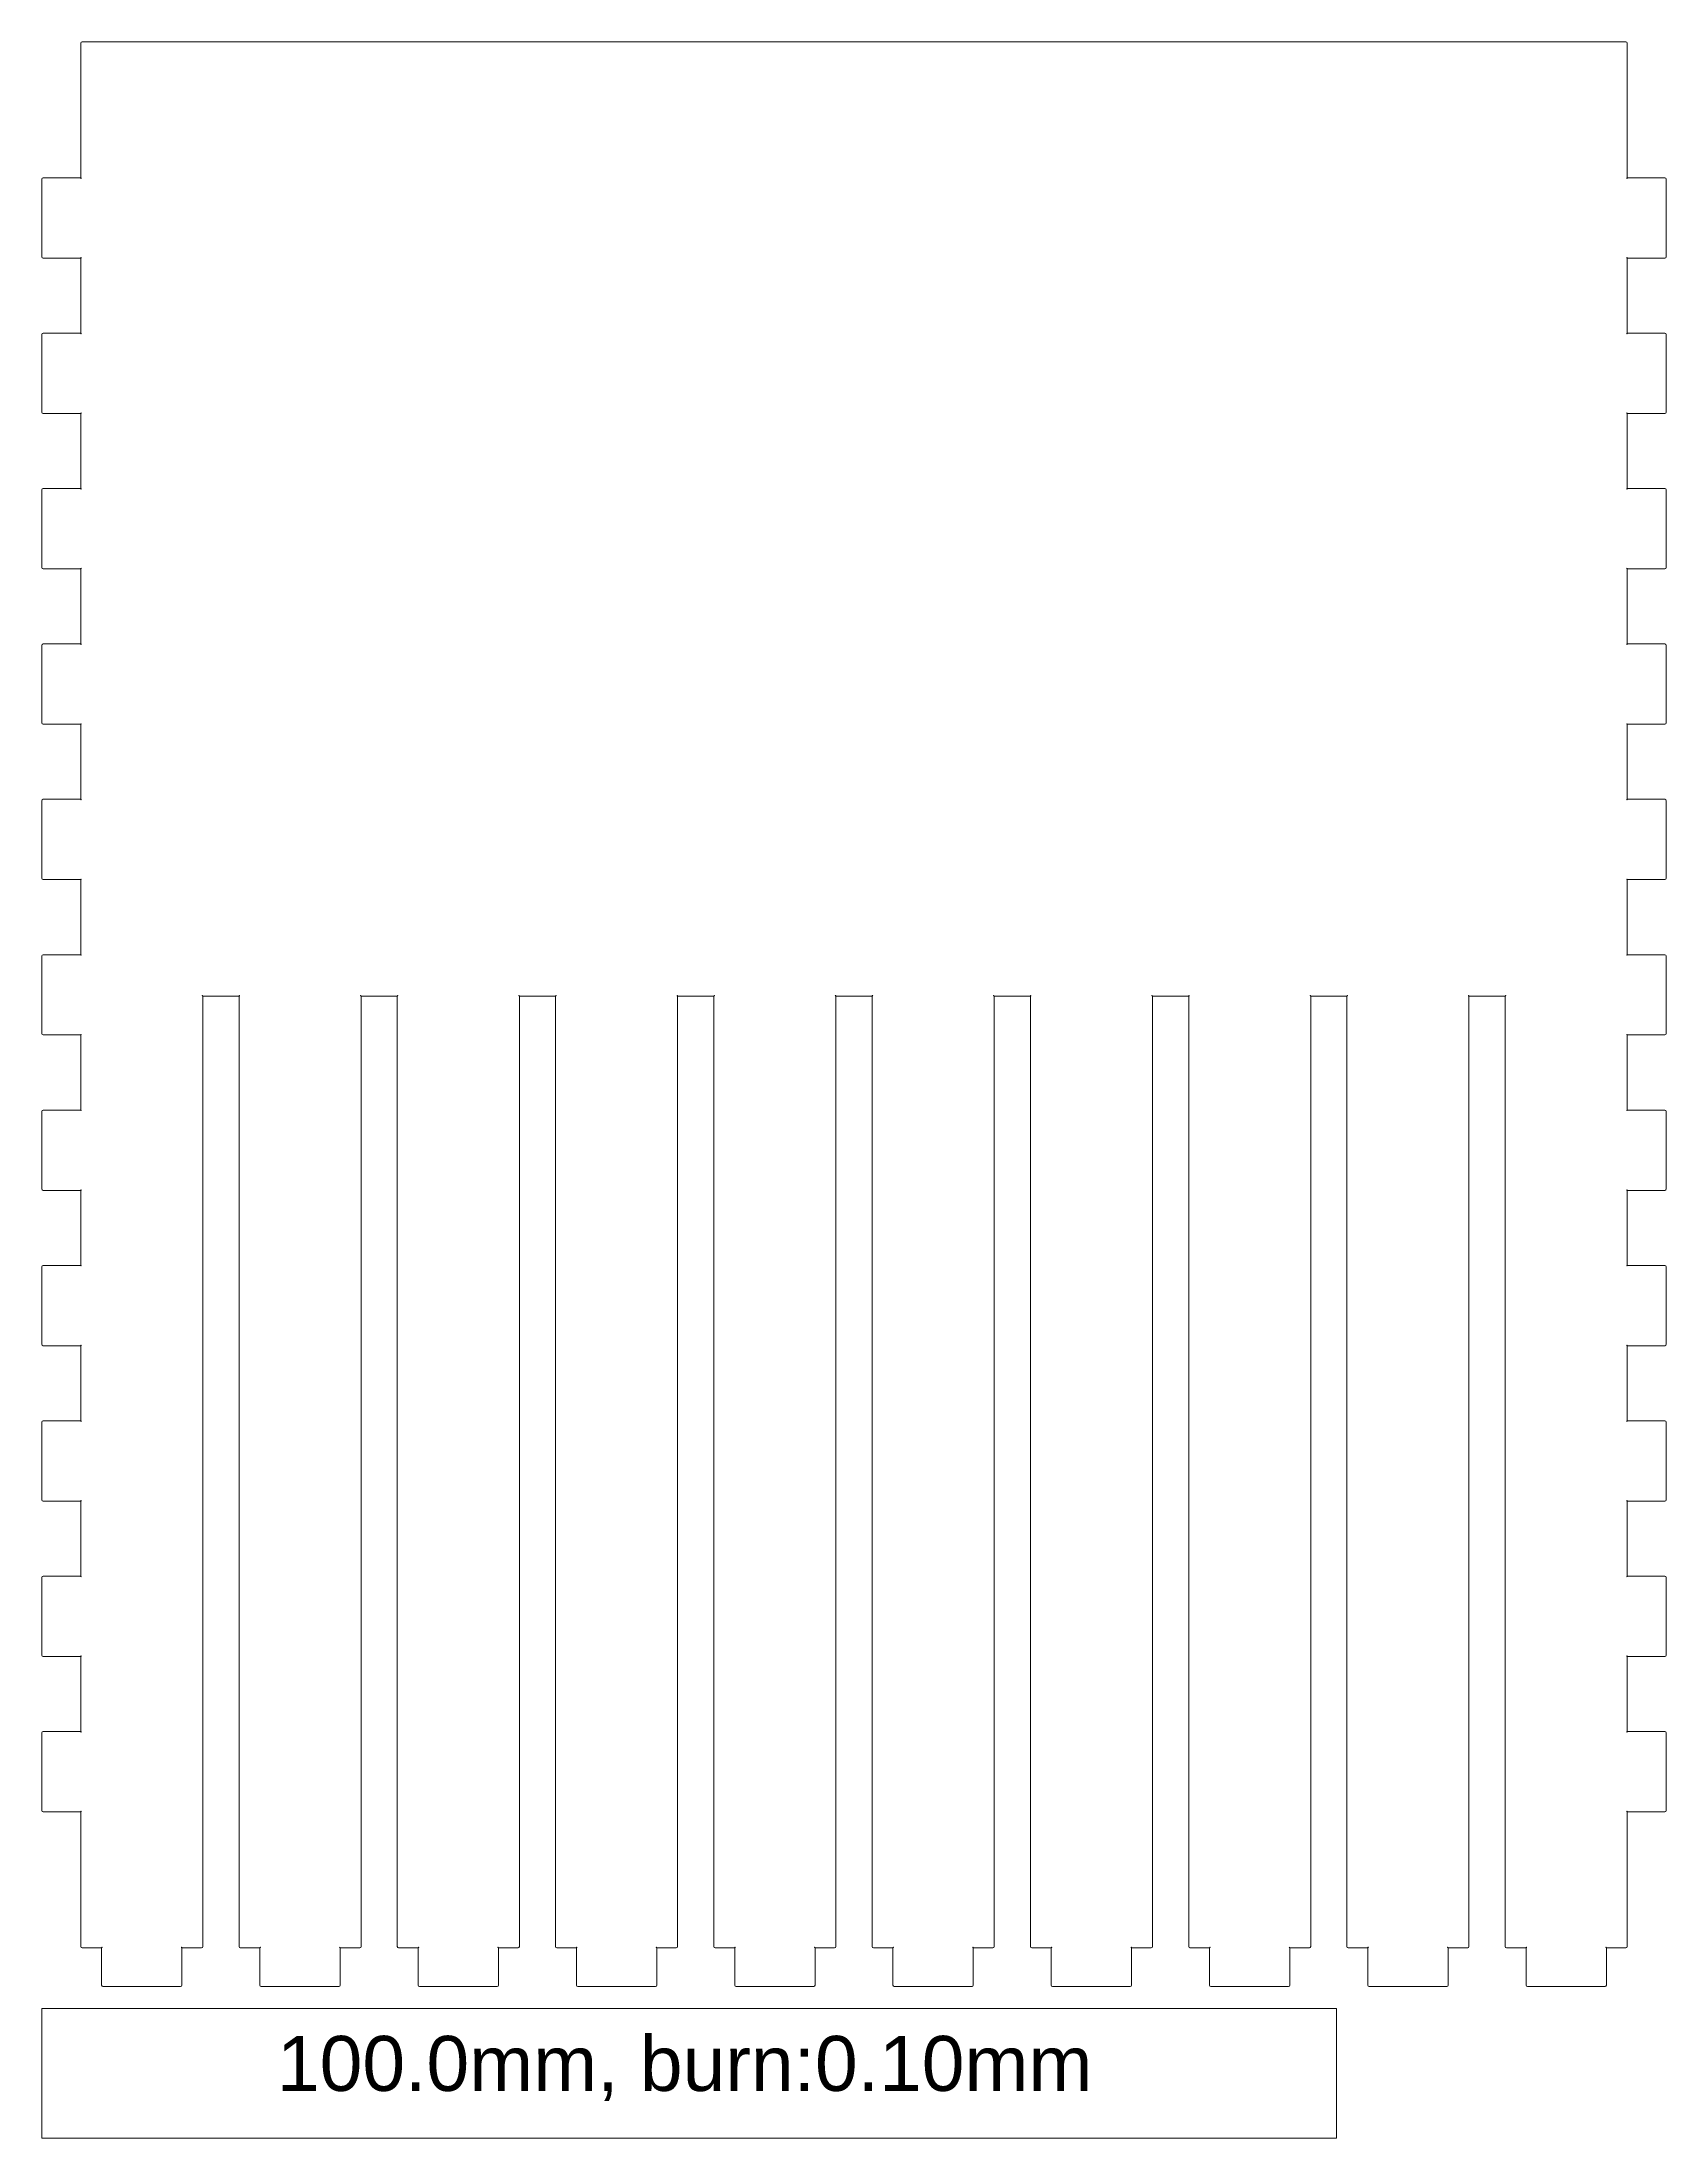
# Model space of a CAD drawing. Extents: x 28 to 2673, y 28 to 917.
# Drawn here: x 28.6 to 384.2, y 28.3 to 487.3 of the extents above; entities that cross this region are included whole.
import ezdxf

# ---------------------------------------------------------------- set-up
doc = ezdxf.new("R2010")
doc.units = 0
doc.header["$MEASUREMENT"] = 0
doc.layers.add('圖層 1', color=7, linetype='Continuous', lineweight=0)

# ---------------------------------------------------------------- blocks, each defined once
blk = doc.blocks.new('Block_0')
at = {"layer": '圖層 1', "color": 18, "lineweight": 20, "true_color": 0x000000}
blk.add_open_spline([(28.63, 28.35), (28.63, 28.35), (312.09, 28.35), (312.09, 28.35), (312.09, 28.35), (312.09, 56.69), (312.09, 56.69), (312.09, 56.69), (28.63, 56.69), (28.63, 56.69), (28.63, 56.69), (28.63, 28.35), (28.63, 28.35)], degree=3, knots=[0, 0, 0, 0, 1, 1, 1, 2, 2, 2, 3, 3, 3, 4, 4, 4, 4], dxfattribs=at)
at = {"layer": '圖層 1', "insert": (80.09, 36.43), "char_height": 0.2, "attachment_point": 7}
blk.add_mtext('\\C1;\\c255;\\FArial|b0|i0|c1;\\H12.041574;\\W1.000000;100.0mm, burn:0.10mm', dxfattribs=at)

msp = doc.modelspace()

# ---------------------------------------------------------------- linework, layer by layer
at = {"layer": '圖層 1', "color": 18, "lineweight": 20, "true_color": 0x000000}
msp.add_open_spline([(37.42, 70.02), (37.42, 70.02), (41.7, 70.02), (41.7, 70.02), (41.99, 70.02), (41.71, 70.3), (41.7, 70.02), (41.7, 70.02), (41.7, 61.8), (41.7, 61.8), (41.71, 61.64), (41.83, 61.51), (41.99, 61.51), (41.99, 61.51), (59, 61.51), (59, 61.51), (59.15, 61.51), (59.28, 61.64), (59.28, 61.8), (59.28, 61.8), (59.28, 70.02), (59.28, 70.02), (59.28, 70.3), (59, 70.02), (59.28, 70.02), (59.28, 70.02), (63.57, 70.02), (63.57, 70.02), (63.72, 70.02), (63.85, 70.14), (63.85, 70.3), (63.85, 70.3), (63.85, 278.36), (63.85, 278.36), (63.85, 278.65), (63.57, 278.36), (63.85, 278.36), (63.85, 278.36), (71.79, 278.36), (71.79, 278.36), (72.07, 278.36), (71.79, 278.65), (71.79, 278.36), (71.79, 278.36), (71.79, 70.3), (71.79, 70.3), (71.79, 70.14), (71.92, 70.02), (72.07, 70.02), (72.07, 70.02), (76.36, 70.02), (76.36, 70.02), (76.64, 70.02), (76.36, 70.3), (76.36, 70.02), (76.36, 70.02), (76.36, 61.8), (76.36, 61.8), (76.36, 61.64), (76.48, 61.51), (76.64, 61.51), (76.64, 61.51), (93.65, 61.51), (93.65, 61.51), (93.81, 61.51), (93.93, 61.64), (93.93, 61.8), (93.93, 61.8), (93.93, 70.02), (93.93, 70.02), (93.93, 70.3), (93.65, 70.02), (93.93, 70.02), (93.93, 70.02), (98.22, 70.02), (98.22, 70.02), (98.38, 70.02), (98.5, 70.14), (98.5, 70.3), (98.5, 70.3), (98.5, 278.36), (98.5, 278.36), (98.5, 278.65), (98.22, 278.36), (98.5, 278.36), (98.5, 278.36), (106.44, 278.36), (106.44, 278.36), (106.72, 278.36), (106.44, 278.65), (106.44, 278.36), (106.44, 278.36), (106.44, 70.3), (106.44, 70.3), (106.44, 70.14), (106.57, 70.02), (106.72, 70.02), (106.72, 70.02), (111.01, 70.02), (111.01, 70.02), (111.3, 70.02), (111.01, 70.3), (111.01, 70.02), (111.01, 70.02), (111.01, 61.8), (111.01, 61.8), (111.01, 61.64), (111.14, 61.51), (111.3, 61.51), (111.3, 61.51), (128.3, 61.51), (128.3, 61.51), (128.46, 61.51), (128.59, 61.64), (128.59, 61.8), (128.59, 61.8), (128.59, 70.02), (128.59, 70.02), (128.59, 70.3), (128.3, 70.02), (128.59, 70.02), (128.59, 70.02), (132.87, 70.02), (132.87, 70.02), (133.03, 70.02), (133.16, 70.14), (133.16, 70.3), (133.16, 70.3), (133.16, 278.36), (133.16, 278.36), (133.16, 278.65), (132.87, 278.36), (133.16, 278.36), (133.16, 278.36), (141.09, 278.36), (141.09, 278.36), (141.38, 278.36), (141.09, 278.65), (141.09, 278.36), (141.09, 278.36), (141.09, 70.3), (141.09, 70.3), (141.09, 70.14), (141.22, 70.02), (141.38, 70.02), (141.38, 70.02), (145.66, 70.02), (145.66, 70.02), (145.95, 70.02), (145.67, 70.3), (145.66, 70.02), (145.66, 70.02), (145.66, 61.8), (145.66, 61.8), (145.67, 61.64), (145.79, 61.51), (145.95, 61.51), (145.95, 61.51), (162.96, 61.51), (162.96, 61.51), (163.11, 61.51), (163.24, 61.64), (163.24, 61.8), (163.24, 61.8), (163.24, 70.02), (163.24, 70.02), (163.24, 70.3), (162.96, 70.02), (163.24, 70.02), (163.24, 70.02), (167.53, 70.02), (167.53, 70.02), (167.68, 70.02), (167.81, 70.14), (167.81, 70.3), (167.81, 70.3), (167.81, 278.36), (167.81, 278.36), (167.81, 278.65), (167.53, 278.36), (167.81, 278.36), (167.81, 278.36), (175.75, 278.36), (175.75, 278.36), (176.03, 278.36), (175.75, 278.65), (175.75, 278.36), (175.75, 278.36), (175.75, 70.3), (175.75, 70.3), (175.75, 70.14), (175.88, 70.02), (176.03, 70.02), (176.03, 70.02), (180.32, 70.02), (180.32, 70.02), (180.6, 70.02), (180.32, 70.3), (180.32, 70.02), (180.32, 70.02), (180.32, 61.8), (180.32, 61.8), (180.32, 61.64), (180.45, 61.51), (180.6, 61.51), (180.6, 61.51), (197.61, 61.51), (197.61, 61.51), (197.77, 61.51), (197.9, 61.64), (197.9, 61.8), (197.9, 61.8), (197.9, 70.02), (197.9, 70.02), (197.9, 70.3), (197.61, 70.02), (197.9, 70.02), (197.9, 70.02), (202.18, 70.02), (202.18, 70.02), (202.34, 70.02), (202.46, 70.14), (202.46, 70.3), (202.46, 70.3), (202.46, 278.36), (202.46, 278.36), (202.46, 278.65), (202.18, 278.36), (202.46, 278.36), (202.46, 278.36), (210.4, 278.36), (210.4, 278.36), (210.69, 278.36), (210.4, 278.65), (210.4, 278.36), (210.4, 278.36), (210.4, 70.3), (210.4, 70.3), (210.4, 70.14), (210.53, 70.02), (210.69, 70.02), (210.69, 70.02), (214.97, 70.02), (214.97, 70.02), (215.26, 70.02), (214.97, 70.3), (214.97, 70.02), (214.97, 70.02), (214.97, 61.8), (214.97, 61.8), (214.97, 61.64), (215.1, 61.51), (215.26, 61.51), (215.26, 61.51), (232.27, 61.51), (232.27, 61.51), (232.42, 61.51), (232.55, 61.64), (232.55, 61.8), (232.55, 61.8), (232.55, 70.02), (232.55, 70.02), (232.55, 70.3), (232.27, 70.02), (232.55, 70.02), (232.55, 70.02), (236.83, 70.02), (236.83, 70.02), (236.99, 70.02), (237.12, 70.14), (237.12, 70.3), (237.12, 70.3), (237.12, 278.36), (237.12, 278.36), (237.12, 278.65), (236.83, 278.36), (237.12, 278.36), (237.12, 278.36), (245.06, 278.36), (245.06, 278.36), (245.34, 278.36), (245.06, 278.65), (245.06, 278.36), (245.06, 278.36), (245.06, 70.3), (245.06, 70.3), (245.06, 70.14), (245.18, 70.02), (245.34, 70.02), (245.34, 70.02), (249.63, 70.02), (249.63, 70.02), (249.91, 70.02), (249.63, 70.3), (249.63, 70.02), (249.63, 70.02), (249.63, 61.8), (249.63, 61.8), (249.63, 61.64), (249.75, 61.51), (249.91, 61.51), (249.91, 61.51), (266.92, 61.51), (266.92, 61.51), (267.07, 61.51), (267.2, 61.64), (267.2, 61.8), (267.2, 61.8), (267.2, 70.02), (267.2, 70.02), (267.2, 70.3), (266.92, 70.02), (267.2, 70.02), (267.2, 70.02), (271.49, 70.02), (271.49, 70.02), (271.64, 70.02), (271.77, 70.14), (271.77, 70.3), (271.77, 70.3), (271.77, 278.36), (271.77, 278.36), (271.77, 278.65), (271.49, 278.36), (271.77, 278.36), (271.77, 278.36), (279.71, 278.36), (279.71, 278.36), (279.99, 278.36), (279.71, 278.65), (279.71, 278.36), (279.71, 278.36), (279.71, 70.3), (279.71, 70.3), (279.71, 70.14), (279.84, 70.02), (279.99, 70.02), (279.99, 70.02), (284.28, 70.02), (284.28, 70.02), (284.56, 70.02), (284.28, 70.3), (284.28, 70.02), (284.28, 70.02), (284.28, 61.8), (284.28, 61.8), (284.28, 61.64), (284.41, 61.51), (284.56, 61.51), (284.56, 61.51), (301.57, 61.51), (301.57, 61.51), (301.73, 61.51), (301.86, 61.64), (301.86, 61.8), (301.86, 61.8), (301.86, 70.02), (301.86, 70.02), (301.86, 70.3), (301.57, 70.02), (301.86, 70.02), (301.86, 70.02), (306.14, 70.02), (306.14, 70.02), (306.3, 70.02), (306.43, 70.14), (306.43, 70.3), (306.43, 70.3), (306.43, 278.36), (306.43, 278.36), (306.43, 278.65), (306.14, 278.36), (306.43, 278.36), (306.43, 278.36), (314.36, 278.36), (314.36, 278.36), (314.65, 278.36), (314.36, 278.65), (314.36, 278.36), (314.36, 278.36), (314.36, 70.3), (314.36, 70.3), (314.36, 70.14), (314.49, 70.02), (314.65, 70.02), (314.65, 70.02), (318.93, 70.02), (318.93, 70.02), (319.22, 70.02), (318.93, 70.3), (318.93, 70.02), (318.93, 70.02), (318.93, 61.8), (318.93, 61.8), (318.93, 61.64), (319.06, 61.51), (319.22, 61.51), (319.22, 61.51), (336.23, 61.51), (336.23, 61.51), (336.38, 61.51), (336.51, 61.64), (336.51, 61.8), (336.51, 61.8), (336.51, 70.02), (336.51, 70.02), (336.51, 70.3), (336.23, 70.02), (336.51, 70.02), (336.51, 70.02), (340.8, 70.02), (340.8, 70.02), (340.95, 70.02), (341.08, 70.14), (341.08, 70.3), (341.08, 70.3), (341.08, 278.36), (341.08, 278.36), (341.08, 278.65), (340.8, 278.36), (341.08, 278.36), (341.08, 278.36), (349.02, 278.36), (349.02, 278.36), (349.3, 278.36), (349.02, 278.65), (349.02, 278.36), (349.02, 278.36), (349.02, 70.3), (349.02, 70.3), (349.02, 70.14), (349.14, 70.02), (349.3, 70.02), (349.3, 70.02), (353.59, 70.02), (353.59, 70.02), (353.87, 70.02), (353.59, 70.3), (353.59, 70.02), (353.59, 70.02), (353.59, 61.8), (353.59, 61.8), (353.59, 61.64), (353.71, 61.51), (353.87, 61.51), (353.87, 61.51), (370.88, 61.51), (370.88, 61.51), (371.04, 61.51), (371.16, 61.64), (371.16, 61.8), (371.16, 61.8), (371.16, 70.02), (371.16, 70.02), (371.16, 70.3), (370.88, 70.02), (371.16, 70.02), (371.16, 70.02), (375.45, 70.02), (375.45, 70.02), (375.6, 70.02), (375.73, 70.14), (375.73, 70.3), (375.73, 70.3), (375.73, 99.78), (375.73, 99.78), (375.73, 100.06), (375.45, 99.78), (375.73, 99.78), (375.73, 99.78), (383.95, 99.78), (383.95, 99.78), (384.11, 99.78), (384.24, 99.91), (384.24, 100.06), (384.24, 100.06), (384.24, 117.07), (384.24, 117.07), (384.24, 117.23), (384.11, 117.35), (383.95, 117.35), (383.95, 117.35), (375.73, 117.35), (375.73, 117.35), (375.45, 117.35), (375.73, 117.07), (375.73, 117.35), (375.73, 117.35), (375.73, 133.8), (375.73, 133.8), (375.73, 134.08), (375.45, 133.8), (375.73, 133.8), (375.73, 133.8), (383.95, 133.8), (383.95, 133.8), (384.11, 133.8), (384.24, 133.92), (384.24, 134.08), (384.24, 134.08), (384.24, 151.09), (384.24, 151.09), (384.24, 151.24), (384.11, 151.37), (383.95, 151.37), (383.95, 151.37), (375.73, 151.37), (375.73, 151.37), (375.45, 151.37), (375.73, 151.09), (375.73, 151.37), (375.73, 151.37), (375.73, 167.81), (375.73, 167.81), (375.73, 168.09), (375.45, 167.81), (375.73, 167.81), (375.73, 167.81), (383.95, 167.81), (383.95, 167.81), (384.11, 167.81), (384.24, 167.94), (384.24, 168.09), (384.24, 168.09), (384.24, 185.1), (384.24, 185.1), (384.24, 185.26), (384.11, 185.39), (383.95, 185.39), (383.95, 185.39), (375.73, 185.39), (375.73, 185.39), (375.45, 185.39), (375.73, 185.1), (375.73, 185.39), (375.73, 185.39), (375.73, 201.83), (375.73, 201.83), (375.73, 202.11), (375.45, 201.83), (375.73, 201.83), (375.73, 201.83), (383.95, 201.83), (383.95, 201.83), (384.11, 201.83), (384.24, 201.95), (384.24, 202.11), (384.24, 202.11), (384.24, 219.12), (384.24, 219.12), (384.24, 219.27), (384.11, 219.4), (383.95, 219.4), (383.95, 219.4), (375.73, 219.4), (375.73, 219.4), (375.45, 219.4), (375.73, 219.12), (375.73, 219.4), (375.73, 219.4), (375.73, 235.84), (375.73, 235.84), (375.73, 236.13), (375.45, 235.84), (375.73, 235.84), (375.73, 235.84), (383.95, 235.84), (383.95, 235.84), (384.11, 235.84), (384.24, 235.97), (384.24, 236.13), (384.24, 236.13), (384.24, 253.13), (384.24, 253.13), (384.24, 253.29), (384.11, 253.42), (383.95, 253.42), (383.95, 253.42), (375.73, 253.42), (375.73, 253.42), (375.45, 253.42), (375.73, 253.13), (375.73, 253.42), (375.73, 253.42), (375.73, 269.86), (375.73, 269.86), (375.73, 270.14), (375.45, 269.86), (375.73, 269.86), (375.73, 269.86), (383.95, 269.86), (383.95, 269.86), (384.11, 269.86), (384.24, 269.99), (384.24, 270.14), (384.24, 270.14), (384.24, 287.15), (384.24, 287.15), (384.24, 287.31), (384.11, 287.43), (383.95, 287.43), (383.95, 287.43), (375.73, 287.43), (375.73, 287.43), (375.45, 287.43), (375.73, 287.15), (375.73, 287.43), (375.73, 287.43), (375.73, 303.87), (375.73, 303.87), (375.73, 304.16), (375.45, 303.87), (375.73, 303.87), (375.73, 303.87), (383.95, 303.87), (383.95, 303.87), (384.11, 303.87), (384.24, 304), (384.24, 304.16), (384.24, 304.16), (384.24, 321.17), (384.24, 321.17), (384.24, 321.32), (384.11, 321.45), (383.95, 321.45), (383.95, 321.45), (375.73, 321.45), (375.73, 321.45), (375.45, 321.45), (375.73, 321.17), (375.73, 321.45), (375.73, 321.45), (375.73, 337.89), (375.73, 337.89), (375.73, 338.17), (375.45, 337.89), (375.73, 337.89), (375.73, 337.89), (383.95, 337.89), (383.95, 337.89), (384.11, 337.89), (384.24, 338.02), (384.24, 338.17), (384.24, 338.17), (384.24, 355.18), (384.24, 355.18), (384.24, 355.34), (384.11, 355.46), (383.95, 355.46), (383.95, 355.46), (375.73, 355.46), (375.73, 355.46), (375.45, 355.46), (375.73, 355.18), (375.73, 355.46), (375.73, 355.46), (375.73, 371.91), (375.73, 371.91), (375.73, 372.19), (375.45, 371.91), (375.73, 371.91), (375.73, 371.91), (383.95, 371.91), (383.95, 371.91), (384.11, 371.91), (384.24, 372.03), (384.24, 372.19), (384.24, 372.19), (384.24, 389.2), (384.24, 389.2), (384.24, 389.35), (384.11, 389.48), (383.95, 389.48), (383.95, 389.48), (375.73, 389.48), (375.73, 389.48), (375.45, 389.48), (375.73, 389.2), (375.73, 389.48), (375.73, 389.48), (375.73, 405.92), (375.73, 405.92), (375.73, 406.2), (375.45, 405.92), (375.73, 405.92), (375.73, 405.92), (383.95, 405.92), (383.95, 405.92), (384.11, 405.92), (384.24, 406.05), (384.24, 406.2), (384.24, 406.2), (384.24, 423.21), (384.24, 423.21), (384.24, 423.37), (384.11, 423.5), (383.95, 423.5), (383.95, 423.5), (375.73, 423.5), (375.73, 423.5), (375.45, 423.5), (375.73, 423.21), (375.73, 423.5), (375.73, 423.5), (375.73, 439.94), (375.73, 439.94), (375.73, 440.22), (375.45, 439.94), (375.73, 439.94), (375.73, 439.94), (383.95, 439.94), (383.95, 439.94), (384.11, 439.94), (384.24, 440.06), (384.24, 440.22), (384.24, 440.22), (384.24, 457.23), (384.24, 457.23), (384.24, 457.38), (384.11, 457.51), (383.95, 457.51), (383.95, 457.51), (375.73, 457.51), (375.73, 457.51), (375.45, 457.51), (375.73, 457.23), (375.73, 457.51), (375.73, 457.51), (375.73, 486.99), (375.73, 486.99), (375.73, 487.15), (375.6, 487.28), (375.45, 487.28), (375.45, 487.28), (37.42, 487.28), (37.42, 487.28), (37.26, 487.28), (37.13, 487.15), (37.13, 486.99), (37.13, 486.99), (37.13, 457.51), (37.13, 457.51), (37.13, 457.23), (37.42, 457.51), (37.13, 457.51), (37.13, 457.51), (28.91, 457.51), (28.91, 457.51), (28.76, 457.51), (28.63, 457.38), (28.63, 457.23), (28.63, 457.23), (28.63, 440.22), (28.63, 440.22), (28.63, 440.06), (28.76, 439.94), (28.91, 439.94), (28.91, 439.94), (37.13, 439.94), (37.13, 439.94), (37.42, 439.94), (37.13, 440.22), (37.13, 439.94), (37.13, 439.94), (37.13, 423.5), (37.13, 423.5), (37.13, 423.21), (37.42, 423.5), (37.13, 423.5), (37.13, 423.5), (28.91, 423.5), (28.91, 423.5), (28.76, 423.5), (28.63, 423.37), (28.63, 423.21), (28.63, 423.21), (28.63, 406.2), (28.63, 406.2), (28.63, 406.05), (28.76, 405.92), (28.91, 405.92), (28.91, 405.92), (37.13, 405.92), (37.13, 405.92), (37.42, 405.92), (37.13, 406.2), (37.13, 405.92), (37.13, 405.92), (37.13, 389.48), (37.13, 389.48), (37.13, 389.2), (37.42, 389.48), (37.13, 389.48), (37.13, 389.48), (28.91, 389.48), (28.91, 389.48), (28.76, 389.48), (28.63, 389.35), (28.63, 389.2), (28.63, 389.2), (28.63, 372.19), (28.63, 372.19), (28.63, 372.03), (28.76, 371.91), (28.91, 371.91), (28.91, 371.91), (37.13, 371.91), (37.13, 371.91), (37.42, 371.91), (37.13, 372.19), (37.13, 371.91), (37.13, 371.91), (37.13, 355.46), (37.13, 355.46), (37.13, 355.18), (37.42, 355.46), (37.13, 355.46), (37.13, 355.46), (28.91, 355.46), (28.91, 355.46), (28.76, 355.46), (28.63, 355.34), (28.63, 355.18), (28.63, 355.18), (28.63, 338.17), (28.63, 338.17), (28.63, 338.02), (28.76, 337.89), (28.91, 337.89), (28.91, 337.89), (37.13, 337.89), (37.13, 337.89), (37.42, 337.89), (37.13, 338.17), (37.13, 337.89), (37.13, 337.89), (37.13, 321.45), (37.13, 321.45), (37.13, 321.17), (37.42, 321.45), (37.13, 321.45), (37.13, 321.45), (28.91, 321.45), (28.91, 321.45), (28.76, 321.45), (28.63, 321.32), (28.63, 321.17), (28.63, 321.17), (28.63, 304.16), (28.63, 304.16), (28.63, 304), (28.76, 303.87), (28.91, 303.87), (28.91, 303.87), (37.13, 303.87), (37.13, 303.87), (37.42, 303.87), (37.13, 304.16), (37.13, 303.87), (37.13, 303.87), (37.13, 287.43), (37.13, 287.43), (37.13, 287.15), (37.42, 287.43), (37.13, 287.43), (37.13, 287.43), (28.91, 287.43), (28.91, 287.43), (28.76, 287.43), (28.63, 287.31), (28.63, 287.15), (28.63, 287.15), (28.63, 270.14), (28.63, 270.14), (28.63, 269.99), (28.76, 269.86), (28.91, 269.86), (28.91, 269.86), (37.13, 269.86), (37.13, 269.86), (37.42, 269.86), (37.13, 270.14), (37.13, 269.86), (37.13, 269.86), (37.13, 253.42), (37.13, 253.42), (37.13, 253.13), (37.42, 253.42), (37.13, 253.42), (37.13, 253.42), (28.91, 253.42), (28.91, 253.42), (28.76, 253.42), (28.63, 253.29), (28.63, 253.13), (28.63, 253.13), (28.63, 236.13), (28.63, 236.13), (28.63, 235.97), (28.76, 235.84), (28.91, 235.84), (28.91, 235.84), (37.13, 235.84), (37.13, 235.84), (37.42, 235.84), (37.13, 236.13), (37.13, 235.84), (37.13, 235.84), (37.13, 219.4), (37.13, 219.4), (37.13, 219.12), (37.42, 219.4), (37.13, 219.4), (37.13, 219.4), (28.91, 219.4), (28.91, 219.4), (28.76, 219.4), (28.63, 219.27), (28.63, 219.12), (28.63, 219.12), (28.63, 202.11), (28.63, 202.11), (28.63, 201.95), (28.76, 201.83), (28.91, 201.83), (28.91, 201.83), (37.13, 201.83), (37.13, 201.83), (37.42, 201.83), (37.13, 202.11), (37.13, 201.83), (37.13, 201.83), (37.13, 185.39), (37.13, 185.39), (37.13, 185.1), (37.42, 185.39), (37.13, 185.39), (37.13, 185.39), (28.91, 185.39), (28.91, 185.39), (28.76, 185.39), (28.63, 185.26), (28.63, 185.1), (28.63, 185.1), (28.63, 168.09), (28.63, 168.09), (28.63, 167.94), (28.76, 167.81), (28.91, 167.81), (28.91, 167.81), (37.13, 167.81), (37.13, 167.81), (37.42, 167.81), (37.13, 168.09), (37.13, 167.81), (37.13, 167.81), (37.13, 151.37), (37.13, 151.37), (37.13, 151.09), (37.42, 151.37), (37.13, 151.37), (37.13, 151.37), (28.91, 151.37), (28.91, 151.37), (28.76, 151.37), (28.63, 151.24), (28.63, 151.09), (28.63, 151.09), (28.63, 134.08), (28.63, 134.08), (28.63, 133.92), (28.76, 133.8), (28.91, 133.8), (28.91, 133.8), (37.13, 133.8), (37.13, 133.8), (37.42, 133.8), (37.13, 134.08), (37.13, 133.8), (37.13, 133.8), (37.13, 117.35), (37.13, 117.35), (37.13, 117.07), (37.42, 117.35), (37.13, 117.35), (37.13, 117.35), (28.91, 117.35), (28.91, 117.35), (28.76, 117.35), (28.63, 117.23), (28.63, 117.07), (28.63, 117.07), (28.63, 100.06), (28.63, 100.06), (28.63, 99.91), (28.76, 99.78), (28.91, 99.78), (28.91, 99.78), (37.13, 99.78), (37.13, 99.78), (37.42, 99.78), (37.13, 100.06), (37.13, 99.78), (37.13, 99.78), (37.13, 70.3), (37.13, 70.3), (37.13, 70.14), (37.26, 70.02), (37.42, 70.02)], degree=3, knots=[0, 0, 0, 0, 1, 1, 1, 2, 2, 2, 3, 3, 3, 4, 4, 4, 5, 5, 5, 6, 6, 6, 7, 7, 7, 8, 8, 8, 9, 9, 9, 10, 10, 10, 11, 11, 11, 12, 12, 12, 13, 13, 13, 14, 14, 14, 15, 15, 15, 16, 16, 16, 17, 17, 17, 18, 18, 18, 19, 19, 19, 20, 20, 20, 21, 21, 21, 22, 22, 22, 23, 23, 23, 24, 24, 24, 25, 25, 25, 26, 26, 26, 27, 27, 27, 28, 28, 28, 29, 29, 29, 30, 30, 30, 31, 31, 31, 32, 32, 32, 33, 33, 33, 34, 34, 34, 35, 35, 35, 36, 36, 36, 37, 37, 37, 38, 38, 38, 39, 39, 39, 40, 40, 40, 41, 41, 41, 42, 42, 42, 43, 43, 43, 44, 44, 44, 45, 45, 45, 46, 46, 46, 47, 47, 47, 48, 48, 48, 49, 49, 49, 50, 50, 50, 51, 51, 51, 52, 52, 52, 53, 53, 53, 54, 54, 54, 55, 55, 55, 56, 56, 56, 57, 57, 57, 58, 58, 58, 59, 59, 59, 60, 60, 60, 61, 61, 61, 62, 62, 62, 63, 63, 63, 64, 64, 64, 65, 65, 65, 66, 66, 66, 67, 67, 67, 68, 68, 68, 69, 69, 69, 70, 70, 70, 71, 71, 71, 72, 72, 72, 73, 73, 73, 74, 74, 74, 75, 75, 75, 76, 76, 76, 77, 77, 77, 78, 78, 78, 79, 79, 79, 80, 80, 80, 81, 81, 81, 82, 82, 82, 83, 83, 83, 84, 84, 84, 85, 85, 85, 86, 86, 86, 87, 87, 87, 88, 88, 88, 89, 89, 89, 90, 90, 90, 91, 91, 91, 92, 92, 92, 93, 93, 93, 94, 94, 94, 95, 95, 95, 96, 96, 96, 97, 97, 97, 98, 98, 98, 99, 99, 99, 100, 100, 100, 101, 101, 101, 102, 102, 102, 103, 103, 103, 104, 104, 104, 105, 105, 105, 106, 106, 106, 107, 107, 107, 108, 108, 108, 109, 109, 109, 110, 110, 110, 111, 111, 111, 112, 112, 112, 113, 113, 113, 114, 114, 114, 115, 115, 115, 116, 116, 116, 117, 117, 117, 118, 118, 118, 119, 119, 119, 120, 120, 120, 121, 121, 121, 122, 122, 122, 123, 123, 123, 124, 124, 124, 125, 125, 125, 126, 126, 126, 127, 127, 127, 128, 128, 128, 129, 129, 129, 130, 130, 130, 131, 131, 131, 132, 132, 132, 133, 133, 133, 134, 134, 134, 135, 135, 135, 136, 136, 136, 137, 137, 137, 138, 138, 138, 139, 139, 139, 140, 140, 140, 141, 141, 141, 142, 142, 142, 143, 143, 143, 144, 144, 144, 145, 145, 145, 146, 146, 146, 147, 147, 147, 148, 148, 148, 149, 149, 149, 150, 150, 150, 151, 151, 151, 152, 152, 152, 153, 153, 153, 154, 154, 154, 155, 155, 155, 156, 156, 156, 157, 157, 157, 158, 158, 158, 159, 159, 159, 160, 160, 160, 161, 161, 161, 162, 162, 162, 163, 163, 163, 164, 164, 164, 165, 165, 165, 166, 166, 166, 167, 167, 167, 168, 168, 168, 169, 169, 169, 170, 170, 170, 171, 171, 171, 172, 172, 172, 173, 173, 173, 174, 174, 174, 175, 175, 175, 176, 176, 176, 177, 177, 177, 178, 178, 178, 179, 179, 179, 180, 180, 180, 181, 181, 181, 182, 182, 182, 183, 183, 183, 184, 184, 184, 185, 185, 185, 186, 186, 186, 187, 187, 187, 188, 188, 188, 189, 189, 189, 190, 190, 190, 191, 191, 191, 192, 192, 192, 193, 193, 193, 194, 194, 194, 195, 195, 195, 196, 196, 196, 197, 197, 197, 198, 198, 198, 199, 199, 199, 200, 200, 200, 201, 201, 201, 202, 202, 202, 203, 203, 203, 204, 204, 204, 205, 205, 205, 206, 206, 206, 207, 207, 207, 208, 208, 208, 209, 209, 209, 210, 210, 210, 211, 211, 211, 212, 212, 212, 213, 213, 213, 214, 214, 214, 215, 215, 215, 216, 216, 216, 217, 217, 217, 218, 218, 218, 219, 219, 219, 220, 220, 220, 221, 221, 221, 222, 222, 222, 223, 223, 223, 224, 224, 224, 225, 225, 225, 226, 226, 226, 227, 227, 227, 228, 228, 228, 229, 229, 229, 230, 230, 230, 231, 231, 231, 232, 232, 232, 233, 233, 233, 234, 234, 234, 235, 235, 235, 236, 236, 236, 237, 237, 237, 238, 238, 238, 239, 239, 239, 240, 240, 240, 241, 241, 241, 242, 242, 242, 243, 243, 243, 244, 244, 244, 245, 245, 245, 246, 246, 246, 247, 247, 247, 248, 248, 248, 249, 249, 249, 250, 250, 250, 251, 251, 251, 252, 252, 252, 253, 253, 253, 254, 254, 254, 255, 255, 255, 256, 256, 256, 257, 257, 257, 258, 258, 258, 259, 259, 259, 260, 260, 260, 261, 261, 261, 262, 262, 262, 263, 263, 263, 264, 264, 264, 265, 265, 265, 266, 266, 266, 267, 267, 267, 268, 268, 268, 269, 269, 269, 270, 270, 270, 271, 271, 271, 272, 272, 272, 273, 273, 273, 274, 274, 274, 275, 275, 275, 276, 276, 276, 277, 277, 277, 278, 278, 278, 279, 279, 279, 280, 280, 280, 281, 281, 281, 282, 282, 282, 283, 283, 283, 284, 284, 284, 285, 285, 285, 286, 286, 286, 287, 287, 287, 288, 288, 288, 289, 289, 289, 290, 290, 290, 291, 291, 291, 292, 292, 292, 293, 293, 293, 294, 294, 294, 295, 295, 295, 296, 296, 296, 297, 297, 297, 298, 298, 298, 299, 299, 299, 300, 300, 300, 301, 301, 301, 302, 302, 302, 303, 303, 303, 304, 304, 304, 305, 305, 305, 306, 306, 306, 307, 307, 307, 308, 308, 308, 309, 309, 309, 310, 310, 310, 311, 311, 311, 312, 312, 312, 313, 313, 313, 314, 314, 314, 315, 315, 315, 316, 316, 316, 317, 317, 317, 318, 318, 318, 319, 319, 319, 320, 320, 320, 321, 321, 321, 322, 322, 322, 323, 323, 323, 324, 324, 324, 325, 325, 325, 326, 326, 326, 327, 327, 327, 328, 328, 328, 329, 329, 329, 330, 330, 330, 331, 331, 331, 332, 332, 332, 333, 333, 333, 334, 334, 334, 335, 335, 335, 336, 336, 336, 336], dxfattribs=at)

# ---------------------------------------------------------------- block references
at = {"layer": '圖層 1'}
msp.add_blockref('Block_0', (0, 0), dxfattribs=at)

doc.saveas('drawing.dxf')
